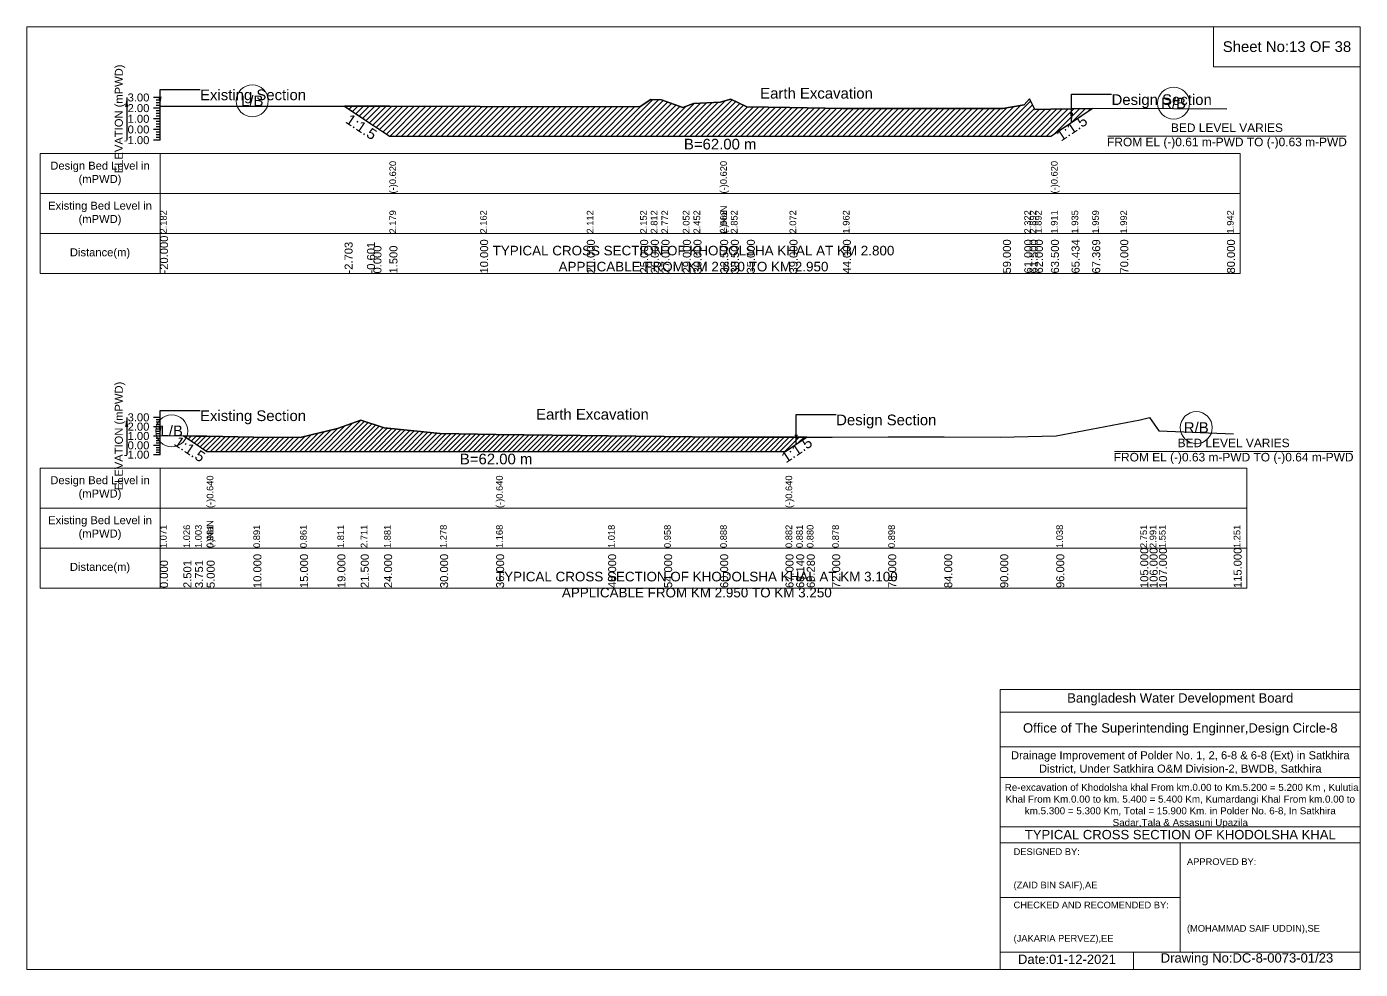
# Model space of a CAD drawing. Header units: inches. Extents: x 93000 to 476000, y -4242 to 0.
# Drawn here: x 220000 to 226000, y -4242 to 0 of the extents above; entities that cross this region are included whole.
import ezdxf

# ---------------------------------------------------------------- set-up
doc = ezdxf.new("R2010")
doc.units = ezdxf.units.IN
doc.header["$LTSCALE"] = 7
doc.header["$MEASUREMENT"] = 0
doc.linetypes.add('DASHED', pattern=[0.75, 0.5, -0.25])
for name, color, linetype, lineweight in [('Cross section Data Border', 7, 'Continuous', 9), ('Cross Section Labels', 7, 'Continuous', 9), ('Design_Bed_Level for Xsection', 7, 'DASHED', 25), ('Existing_Bed_Level for Xsection', 7, 'Continuous', 25), ('Long Section Labels', 7, 'Continuous', 9)]:
    doc.layers.add(name, color=color, linetype=linetype, lineweight=lineweight)
doc.styles.get("Standard").update_dxf_attribs({"font": 'arial.ttf'})
doc.dimstyles.get("Standard").update_dxf_attribs({"dimtxt": 0.18, "dimasz": 0.18, "dimexe": 0.18, "dimexo": 0.0625, "dimgap": 0.09, "dimtad": 0, "dimtih": 1, "dimtoh": 1, "dimdec": 4, "dimzin": 0, "dimdsep": 46, "dimtxsty": 'Standard', "dimcen": 0.09, "dimadec": 0, "dimazin": 0, "dimtfac": 1, "dimtdec": 4, "dimtofl": 0, "dimtmove": 0, "dimatfit": 3, "dimfxl": 1, "dimtolj": 1, "dimtzin": 0, "dimarcsym": 0})

msp = doc.modelspace()

# ---------------------------------------------------------------- hatches: boundary and pattern name
at = {"layer": 'Existing_Bed_Level for Xsection'}
h = msp.add_hatch(dxfattribs=at)
h.set_pattern_fill('ANSI31', color=256, scale=144, style=0)
h.paths.add_polyline_path([(221430.3, -358.1), (221531.1, -425.3), (221560, -444.6), (221632, -492.6), (222040, -492.6), (222520, -492.6), (222760, -492.6), (222808, -492.6), (222856, -492.6), (222952, -492.6), (223000, -492.6), (223120, -492.6), (223168, -492.6), (223240, -492.6), (223432, -492.6), (223672, -492.6), (224392, -492.6), (224488, -492.6), (224512, -492.6), (224536, -492.6), (224608, -492.6), (224700.8, -430.7), (224793.7, -368.8), (224700.8, -369.9), (224608, -371.1), (224536, -372), (224512, -324), (224488, -351.4), (224392, -368.6), (223672, -368.6), (223432, -363.4), (223240, -361.4), (223168, -325.9), (223120, -339.8), (223000, -345.1), (222952, -364.3), (222856, -329.8), (222808, -327.8), (222760, -359.5), (222520, -361.4), (222040, -359), (221632, -358.2), (221560, -358.1), (221531.1, -358.1)])
h = msp.add_hatch(dxfattribs=at)
h.set_pattern_fill('ANSI31', color=256, scale=126, style=0)
h.paths.add_polyline_path([(220705, -1841.1), (220757.5, -1876.1), (220810, -1911), (221020, -1911), (221230, -1911), (221398, -1911), (221503, -1911), (221608, -1911), (221860, -1911), (222112, -1911), (222616, -1911), (222868, -1911), (223120, -1911), (223414, -1911), (223461.9, -1879.1), (223509.8, -1847.2), (223461.9, -1847.2), (223414, -1847.1), (223120, -1846.9), (222868, -1843.9), (222616, -1841.4), (222112, -1835.1), (221860, -1830.5), (221608, -1805.2), (221503, -1770.3), (221398, -1808.1), (221230, -1848), (221020, -1846.7), (220810, -1843), (220757.5, -1842)])

# ---------------------------------------------------------------- linework, layer by layer
at = {"layer": 'Cross section Data Border'}
for points in [[(220000, 0), (226000, 0), (226000, -4242), (220000, -4242)], [(225340, 0), (226000, 0), (226000, -180), (225340, -180)], [(220060, -570.8), (225460, -570.8), (225460, -1110.8), (220060, -1110.8)], [(220060, -1986.2), (225490, -1986.2), (225490, -2526.2), (220060, -2526.2)]]:
    msp.add_lwpolyline(points, close=True, dxfattribs=at)
for points in [[(220600, -570.8), (220600, -1110.8)], [(220060, -750.8), (225460, -750.8)], [(220060, -930.8), (225460, -930.8)], [(220600, -1986.2), (220600, -2526.2)], [(220060, -2166.2), (225490, -2166.2)], [(220060, -2346.2), (225490, -2346.2)], [(224380, -4242), (224380, -2982), (226000, -2982)], [(224380, -3084), (226000, -3084)], [(224380, -3240), (226000, -3240)], [(224380, -3378), (226000, -3378)], [(224380, -3600), (226000, -3600)], [(224380, -3672), (226000, -3672)], [(225190, -3672), (225190, -4164)], [(224380, -3918), (225190, -3918)], [(224380, -4164), (226000, -4164)], [(224980, -4164), (224980, -4242)]]:
    msp.add_lwpolyline(points, dxfattribs=at)
at = {"layer": 'Cross Section Labels'}
for points in [[(224864.2, -492.6), (225935.8, -492.6)], [(224894.2, -1911), (225965.8, -1911)]]:
    msp.add_lwpolyline(points, dxfattribs=at)
for centre in [(221015.1, -334.1), (225160, -344.4), (225262, -1804.3), (220652.5, -1819.1)]:
    msp.add_circle(centre, 72, dxfattribs=at)
at = {"layer": 'Design_Bed_Level for Xsection'}
for points in [[(221430.3, -358.1), (221531.1, -425.3), (221632, -492.6), (223120, -492.6), (224608, -492.6), (224700.8, -430.7), (224793.7, -368.8)], [(220705, -1841.1), (220757.5, -1876.1), (220810, -1911), (222112, -1911), (223414, -1911), (223461.9, -1879.1), (223509.8, -1847.2)]]:
    msp.add_lwpolyline(points, dxfattribs=at)
at = {"layer": 'Existing_Bed_Level for Xsection'}
for points in [[(220600, -318.8), (220570, -318.8)], [(220600, -330.8), (220582, -330.8)], [(220600, -342.8), (220582, -342.8)], [(220600, -354.8), (220582, -354.8)], [(220600, -510.8), (220600, -462.8), (220600, -414.8), (220600, -366.8), (220600, -318.8)], [(220600, -358.1), (221430.3, -358.1), (221531.1, -358.1), (221560, -358.1), (221632, -358.2), (221632, -358.2), (222040, -359), (222520, -361.4), (222760, -359.5), (222808, -327.8), (222856, -329.8), (222952, -364.3), (223000, -345.1), (223120, -339.8), (223120, -339.8), (223168, -325.9), (223240, -361.4), (223432, -363.4), (223672, -368.6), (224392, -368.6), (224488, -351.4), (224512, -324), (224536, -372), (224608, -371.1), (224608, -371.1), (224700.8, -369.9), (224793.7, -368.8), (224920, -367.2), (225400, -369.6)], [(220600, -366.8), (220570, -366.8)], [(220600, -414.8), (220570, -414.8)], [(220600, -378.8), (220582, -378.8)], [(220600, -390.8), (220582, -390.8)], [(220600, -402.8), (220582, -402.8)], [(220600, -462.8), (220570, -462.8)], [(220600, -426.8), (220582, -426.8)], [(220600, -438.8), (220582, -438.8)], [(220600, -450.8), (220582, -450.8)], [(220600, -474.8), (220582, -474.8)], [(220600, -510.8), (220570, -510.8)], [(220600, -486.8), (220582, -486.8)], [(220600, -498.8), (220582, -498.8)], [(220600, -1758.2), (220570, -1758.2)], [(220600, -1768.7), (220582, -1768.7)], [(220600, -1779.2), (220582, -1779.2)], [(220600, -1789.7), (220582, -1789.7)], [(220600, -1926.2), (220600, -1884.2), (220600, -1842.2), (220600, -1800.2), (220600, -1758.2)], [(220600, -1839.2), (220705, -1841.1), (220757.5, -1842), (220810, -1843), (220810, -1843), (221020, -1846.7), (221230, -1848), (221398, -1808.1), (221503, -1770.3), (221608, -1805.2), (221860, -1830.5), (222112, -1835.1), (222112, -1835.1), (222616, -1841.4), (222868, -1843.9), (223120, -1846.9), (223414, -1847.1), (223414, -1847.1), (223461.9, -1847.2), (223509.8, -1847.2), (223624, -1847.3), (223876, -1846.4), (224128, -1846.4), (224380, -1846.9), (224632, -1840.6), (225010, -1768.6), (225052, -1758.5), (225094, -1819), (225430, -1831.6)], [(220600, -1800.2), (220570, -1800.2)], [(220600, -1842.2), (220570, -1842.2)], [(220600, -1810.7), (220582, -1810.7)], [(220600, -1821.2), (220582, -1821.2)], [(220600, -1831.7), (220582, -1831.7)], [(220600, -1852.7), (220582, -1852.7)], [(220600, -1884.2), (220570, -1884.2)], [(220600, -1863.2), (220582, -1863.2)], [(220600, -1873.7), (220582, -1873.7)], [(220600, -1894.7), (220582, -1894.7)], [(220600, -1905.2), (220582, -1905.2)], [(220600, -1915.7), (220582, -1915.7)], [(220600, -1926.2), (220570, -1926.2)]]:
    msp.add_lwpolyline(points, dxfattribs=at)
for points in [[(221430.3, -358.1), (221430.3, -358.1), (221531.1, -425.3), (221560, -444.6), (221632, -492.6), (221632, -492.6), (222040, -492.6), (222520, -492.6), (222760, -492.6), (222808, -492.6), (222856, -492.6), (222952, -492.6), (223000, -492.6), (223120, -492.6), (223120, -492.6), (223168, -492.6), (223240, -492.6), (223432, -492.6), (223672, -492.6), (224392, -492.6), (224488, -492.6), (224512, -492.6), (224536, -492.6), (224608, -492.6), (224608, -492.6), (224700.8, -430.7), (224793.7, -368.8), (224793.7, -368.8), (224793.7, -368.8), (224700.8, -369.9), (224608, -371.1), (224608, -371.1), (224536, -372), (224512, -324), (224488, -351.4), (224392, -368.6), (223672, -368.6), (223432, -363.4), (223240, -361.4), (223168, -325.9), (223120, -339.8), (223120, -339.8), (223000, -345.1), (222952, -364.3), (222856, -329.8), (222808, -327.8), (222760, -359.5), (222520, -361.4), (222040, -359), (221632, -358.2), (221632, -358.2), (221560, -358.1), (221531.1, -358.1), (221430.3, -358.1)], [(220705, -1841.1), (220705, -1841.1), (220757.5, -1876.1), (220810, -1911), (220810, -1911), (221020, -1911), (221230, -1911), (221398, -1911), (221503, -1911), (221608, -1911), (221860, -1911), (222112, -1911), (222112, -1911), (222616, -1911), (222868, -1911), (223120, -1911), (223414, -1911), (223414, -1911), (223461.9, -1879.1), (223509.8, -1847.2), (223509.8, -1847.2), (223509.8, -1847.2), (223461.9, -1847.2), (223414, -1847.1), (223414, -1847.1), (223120, -1846.9), (222868, -1843.9), (222616, -1841.4), (222112, -1835.1), (222112, -1835.1), (221860, -1830.5), (221608, -1805.2), (221503, -1770.3), (221398, -1808.1), (221230, -1848), (221020, -1846.7), (220810, -1843), (220810, -1843), (220757.5, -1842), (220705, -1841.1)]]:
    msp.add_lwpolyline(points, close=True, dxfattribs=at)

# ---------------------------------------------------------------- texts
at = {"layer": 'Cross section Data Border', "attachment_point": 5}
for s, insert, char_height in [('Sheet No:13 OF 38', (225670, -90), 48), ('Bangladesh Water Development Board', (225190, -3027), 42), ('Office of The Superintending Enginner,Design Circle-8', (225190, -3162), 42)]:
    msp.add_mtext(s, dxfattribs=dict(at, insert=insert, char_height=char_height))
at = {"layer": 'Cross section Data Border'}
for s, insert, char_height, width, attachment_point in [('Design Bed Level in (mPWD)', (220330, -660.8), 36, 480, 5), ('Existing Bed Level in (mPWD)', (220330, -840.8), 36, 480, 5), ('Distance(m)', (220330, -1020.8), 36, 480, 5), ('Design Bed Level in (mPWD)', (220330, -2076.2), 36, 480, 5), ('Existing Bed Level in (mPWD)', (220330, -2256.2), 36, 480, 5), ('Distance(m)', (220330, -2436.2), 36, 480, 5), ('Drainage Improvement of Polder No. 1, 2, 6-8 & 6-8 (Ext) in Satkhira District, Under Satkhira O&M Division-2, BWDB, Satkhira', (225190, -3312), 36, 1680, 5), (' Re-excavation of Khodolsha khal From km.0.00 to Km.5.200 = 5.200 Km , Kulutia Khal From Km.0.00 to km. 5.400 = 5.400 Km, Kumardangi Khal From km.0.00 to km.5.300 = 5.300 Km, Total = 15.900 Km. in Polder No. 6-8, In Satkhira Sadar,Tala & Assasuni Upazila', (225190, -3507), 31.6143, 1620, 5), ('TYPICAL CROSS SECTION OF KHODOLSHA KHAL', (225190, -3636), 42, 1680, 5), ('DESIGNED BY:^J^J^J(ZAID BIN SAIF),AE', (224440, -3792), 30, 840, 4), ('APPROVED BY:^J^J^J^J^J^J(MOHAMMAD SAIF UDDIN),SE', (225220, -3912), 30, 840, 4), ('CHECKED AND RECOMENDED BY:^J^J^J(JAKARIA PERVEZ),EE', (224440, -4032), 30, 840, 4), ('Date:01-12-2021', (224680, -4197), 42, 840, 5), ('Drawing No:DC-8-0073-01/23', (225490, -4197), 42, 1320, 5)]:
    msp.add_mtext(s, dxfattribs=dict(at, insert=insert, char_height=char_height, width=width, attachment_point=attachment_point))
at = {"layer": 'Cross Section Labels'}
for s, insert, char_height, attachment_point in [('Existing Section', (220780, -282.8), 48, 1), ('Earth Excavation', (223300, -275.6), 48, 1), ('L/B', (221015.1, -334.1), 48, 5), ('Design Section', (224880.8, -304.4), 48, 1), ('R/B', (225160, -344.4), 48, 5), ('BED LEVEL VARIES ^JFROM EL (-)0.61 m-PWD TO (-)0.63 m-PWD', (225400, -492.6), 38.4, 5), ('B=62.00 m', (223120, -504.6), 48, 2), ('TYPICAL CROSS SECTION OF KHODOLSHA KHAL AT KM 2.800^JAPPLICABLE FROM KM 2.650 TO KM 2.950', (223000, -1044), 43.2, 5), ('Existing Section', (220780, -1726.7), 48, 1), ('Earth Excavation', (222292, -1720.4), 48, 1), ('L/B', (220652.5, -1819.1), 48, 5), ('Design Section', (223641.9, -1745.6), 48, 1), ('R/B', (225262, -1804.3), 48, 5), ('BED LEVEL VARIES ^JFROM EL (-)0.63 m-PWD TO (-)0.64 m-PWD', (225430, -1911), 38.4, 5), ('B=62.00 m', (222112, -1921.5), 48, 2), ('TYPICAL CROSS SECTION OF KHODOLSHA KHAL AT KM 3.100^JAPPLICABLE FROM KM 2.950 TO KM 3.250', (223015, -2511), 43.2, 5)]:
    msp.add_mtext(s, dxfattribs=dict(at, insert=insert, char_height=char_height, attachment_point=attachment_point))
at = {"layer": 'Cross Section Labels', "char_height": 48, "attachment_point": 2}
for insert, rotation in [((221519.1, -431.3), 326.30993), ((224688.8, -436.7), 33.69007), ((220747, -1881.3), 326.30993), ((223451.4, -1884.4), 33.69007)]:
    msp.add_mtext('1:1.5', dxfattribs=dict(at, insert=insert, rotation=rotation))
at = {"layer": 'Existing_Bed_Level for Xsection', "char_height": 36, "attachment_point": 5, "rotation": 90}
for insert in [(220420, -414.8), (220420, -1842.2)]:
    msp.add_mtext('ELEVATION (mPWD)', dxfattribs=dict(at, insert=insert))
at = {"layer": 'Existing_Bed_Level for Xsection', "char_height": 36, "attachment_point": 6}
for s, insert in [('3.00', (220552, -318.8)), ('2.00', (220552, -366.8)), ('1.00', (220552, -414.8)), ('0.00', (220552, -462.8)), ('-1.00', (220552, -510.8)), ('3.00', (220552, -1758.2)), ('2.00', (220552, -1800.2)), ('1.00', (220552, -1842.2)), ('-1.00', (220552, -1926.2)), ('0.00', (220552, -1884.2))]:
    msp.add_mtext(s, dxfattribs=dict(at, insert=insert))
at = {"layer": 'Long Section Labels', "attachment_point": 1, "rotation": 90}
for s, insert, char_height in [('(-)0.620', (221632, -750.8), 30), ('(-)0.620', (223120, -750.8), 30), ('(-)0.620', (224608, -750.8), 30), ('2.182', (220600, -930.8), 30), ('2.182', (220600, -930.8), 30), ('2.182', (220600, -930.8), 30), ('2.182', (220600, -930.8), 30), ('2.179', (221632, -930.8), 30), ('2.179', (221632, -930.8), 30), ('2.179', (221632, -930.8), 30), ('2.162', (222040, -930.8), 30), ('2.112', (222520, -930.8), 30), ('2.112', (222520, -930.8), 30), ('2.152', (222760, -930.8), 30), ('2.812', (222808, -930.8), 30), ('2.772', (222856, -930.8), 30), ('2.052', (222952, -930.8), 30), ('2.452', (223000, -930.8), 30), ('(-)NaN', (223120, -930.8), 30), ('2.562', (223120, -930.8), 30), ('2.562', (223120, -930.8), 30), ('2.852', (223168, -930.8), 30), ('2.072', (223432, -930.8), 30), ('1.962', (223672, -930.8), 30), ('1.962', (223672, -930.8), 30), ('2.322', (224488, -930.8), 30), ('2.892', (224512, -930.8), 30), ('1.892', (224536, -930.8), 30), ('1.911', (224608, -930.8), 30), ('1.911', (224608, -930.8), 30), ('1.911', (224608, -930.8), 30), ('1.935', (224700.8, -930.8), 30), ('1.959', (224793.7, -930.8), 30), ('1.992', (224920, -930.8), 30), ('1.942', (225400, -930.8), 30), ('-20.000', (220600, -1110.8), 36), ('10.000', (222040, -1110.8), 36), ('20.000', (222520, -1110.8), 36), ('25.000', (222760, -1110.8), 36), ('26.000', (222808, -1110.8), 36), ('27.000', (222856, -1110.8), 36), ('29.000', (222952, -1110.8), 36), ('30.000', (223000, -1110.8), 36), ('32.500', (223120, -1110.8), 36), ('32.500', (223120, -1110.8), 36), ('32.500', (223120, -1110.8), 36), ('33.500', (223168, -1110.8), 36), ('35.000', (223240, -1110.8), 36), ('39.000', (223432, -1110.8), 36), ('44.000', (223672, -1110.8), 36), ('59.000', (224392, -1110.8), 36), ('61.000', (224488, -1110.8), 36), ('61.500', (224512, -1110.8), 36), ('62.000', (224536, -1110.8), 36), ('63.500', (224608, -1110.8), 36), ('63.500', (224608, -1110.8), 36), ('63.500', (224608, -1110.8), 36), ('65.434', (224700.8, -1110.8), 36), ('67.369', (224793.7, -1110.8), 36), ('70.000', (224920, -1110.8), 36), ('80.000', (225400, -1110.8), 36), ('-2.703', (221430.3, -1110.8), 36), ('-0.601', (221531.1, -1110.8), 36), ('0.000', (221560, -1110.8), 36), ('1.500', (221632, -1110.8), 36), ('1.500', (221632, -1110.8), 36), ('1.500', (221632, -1110.8), 36), ('(-)0.640', (220810, -2166.2), 30), ('(-)0.640', (222112, -2166.2), 30), ('(-)0.640', (223414, -2166.2), 30), ('1.071', (220600, -2346.2), 30), ('1.026', (220705, -2346.2), 30), ('1.003', (220757.5, -2346.2), 30), ('(-)NaN', (220810, -2346.2), 30), ('(-)NaN', (220810, -2346.2), 30), ('(-)NaN', (220810, -2346.2), 30), ('0.981', (220810, -2346.2), 30), ('0.981', (220810, -2346.2), 30), ('0.891', (221020, -2346.2), 30), ('0.861', (221230, -2346.2), 30), ('1.811', (221398, -2346.2), 30), ('2.711', (221503, -2346.2), 30), ('1.881', (221608, -2346.2), 30), ('1.278', (221860, -2346.2), 30), ('1.168', (222112, -2346.2), 30), ('1.168', (222112, -2346.2), 30), ('1.018', (222616, -2346.2), 30), ('0.958', (222868, -2346.2), 30), ('0.888', (223120, -2346.2), 30), ('0.888', (223120, -2346.2), 30), ('0.882', (223414, -2346.2), 30), ('0.882', (223414, -2346.2), 30), ('0.881', (223461.9, -2346.2), 30), ('0.880', (223509.8, -2346.2), 30), ('0.878', (223624, -2346.2), 30), ('0.898', (223876, -2346.2), 30), ('0.898', (223876, -2346.2), 30), ('1.038', (224632, -2346.2), 30), ('2.751', (225010, -2346.2), 30), ('2.991', (225052, -2346.2), 30), ('1.551', (225094, -2346.2), 30), ('1.251', (225430, -2346.2), 30), ('10.000', (221020, -2526.2), 36), ('15.000', (221230, -2526.2), 36), ('19.000', (221398, -2526.2), 36), ('21.500', (221503, -2526.2), 36), ('24.000', (221608, -2526.2), 36), ('30.000', (221860, -2526.2), 36), ('36.000', (222112, -2526.2), 36), ('36.000', (222112, -2526.2), 36), ('36.000', (222112, -2526.2), 36), ('48.000', (222616, -2526.2), 36), ('54.000', (222868, -2526.2), 36), ('60.000', (223120, -2526.2), 36), ('67.000', (223414, -2526.2), 36), ('67.000', (223414, -2526.2), 36), ('67.000', (223414, -2526.2), 36), ('68.140', (223461.9, -2526.2), 36), ('69.280', (223509.8, -2526.2), 36), ('72.000', (223624, -2526.2), 36), ('78.000', (223876, -2526.2), 36), ('84.000', (224128, -2526.2), 36), ('90.000', (224380, -2526.2), 36), ('96.000', (224632, -2526.2), 36), ('105.000', (225010, -2526.2), 36), ('106.000', (225052, -2526.2), 36), ('107.000', (225094, -2526.2), 36), ('115.000', (225430, -2526.2), 36), ('0.000', (220600, -2526.2), 36), ('2.501', (220705, -2526.2), 36), ('3.751', (220757.5, -2526.2), 36), ('5.000', (220810, -2526.2), 36), ('5.000', (220810, -2526.2), 36), ('5.000', (220810, -2526.2), 36)]:
    msp.add_mtext(s, dxfattribs=dict(at, insert=insert, char_height=char_height))

# ---------------------------------------------------------------- leaders
at = {"layer": 'Cross Section Labels', "annotation_type": 0, "has_hookline": 1, "hookline_direction": 0}
for points, text_width in [([(220600, -358.1), (220600, -282.8), (220779.9, -282.8)], 467.2), ([(224700.8, -430.7), (224700.8, -304.4), (224880.8, -304.4)], 441.2), ([(220600, -1839.2), (220600, -1726.7), (220779.9, -1726.7)], 467.2), ([(223461.9, -1879.1), (223461.9, -1745.6), (223641.8, -1745.6)], 441.2)]:
    msp.add_leader(points, dimstyle='Standard', override={"dimasz": 43.2}, dxfattribs=dict(at, text_width=text_width))
at = {"layer": 'Existing_Bed_Level for Xsection'}
for points in [[(220450, -318.8), (220450, -510.8)], [(220450, -1758.2), (220450, -1926.2)]]:
    msp.add_leader(points, dimstyle='Standard', override={"dimasz": 43.2}, dxfattribs=at)

doc.saveas('drawing.dxf')
